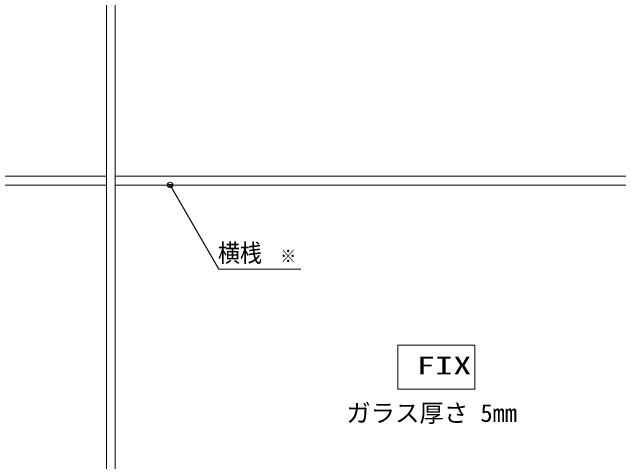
# Model space of a CAD drawing. Units: millimetres, scale not verified. Extents: x -6062 to 6062, y -3045 to 3045.
# Drawn here: x -2591 to -1487, y -979 to -162 of the extents above; entities that cross this region are included whole.
import ezdxf
from ezdxf.enums import TextEntityAlignment as Align

# ---------------------------------------------------------------- set-up
doc = ezdxf.new("R2010")
doc.units = ezdxf.units.MM
doc.header["$LTSCALE"] = 20
doc.layers.add('0-0_2寸法-3', color=7, linetype='Continuous', lineweight=9)
doc.layers.add('0-1_3一般', color=7, linetype='Continuous', lineweight=9)
doc.styles.add('ＭＳ ゴシック', font='')
doc.styles.get('ＭＳ ゴシック').set_extended_font_data('MS Gothic')

# ---------------------------------------------------------------- blocks, each defined once
blk = doc.blocks.new('グループ-110')
at = {"layer": '0-1_3一般'}
for p, q in [((-12640, 6840), (-12640, -40000)), ((-12320, 6840), (-12320, -40000)), ((-12640, -39740), (-12640, 6100)), ((-12320, -39740), (-12320, 6100)), ((-36000, -9200), (-12640, -9200)), ((-12320, -9200), (11040, -9200)), ((-36000, -9520), (-12640, -9520)), ((-12320, -9520), (11040, -9520))]:
    blk.add_line(p, q, dxfattribs=at)
blk = doc.blocks.new('グループ-111')
at = {"layer": '0-1_3一般'}
blk.add_blockref('グループ-110', (0, 0), dxfattribs=at)

msp = doc.modelspace()

# ---------------------------------------------------------------- linework, layer by layer
at = {"layer": '0-0_2寸法-3'}
for p, q in [((-2303.33, -471.01), (-2303.67, -471.01)), ((-2303.33, -471.01), (-2303.67, -471.01)), ((-2298.61, -475.01), (-2308.39, -475.01)), ((-2299.5, -479.01), (-2307.5, -479.01))]:
    msp.add_line(p, q, dxfattribs=at)
msp.add_lwpolyline([(-2066.16, -628.84), (-2215.26, -628.84), (-2303.5, -476)], dxfattribs=at)
msp.add_lwpolyline([(-1889.5, -767), (-1749.5, -767), (-1749.5, -847), (-1889.5, -847)], close=True, dxfattribs=at)
msp.add_circle((-2303.5, -476), 5.01, dxfattribs=at)
msp.add_circle((-2303.5, -476), 5.01, dxfattribs=at)

# ---------------------------------------------------------------- block references
at = {"layer": '0-1_3一般', "xscale": 0.05, "yscale": 0.05}
msp.add_blockref('グループ-111', (-1787.5, 0), dxfattribs=at)

# ---------------------------------------------------------------- texts
at = {"layer": '0-0_2寸法-3', "style": 'ＭＳ ゴシック'}
for s, height, width, p in [('横桟', 32.55, 0.9, (-2216.61, -625.66)), ('※', 23.31, 0.9, (-2103.26, -623.88)), ('FIX', 32.55, 1.5, (-1855.25, -830.17))]:
    msp.add_text(s, height=height, dxfattribs=dict(at, width=width)).set_placement(p, align=Align.BOTTOM_LEFT)
msp.add_text('ガラス厚さ 5mm', height=32.55, dxfattribs=at).set_placement((-1983.29, -916.45), align=Align.BOTTOM_LEFT)

doc.saveas('drawing.dxf')
